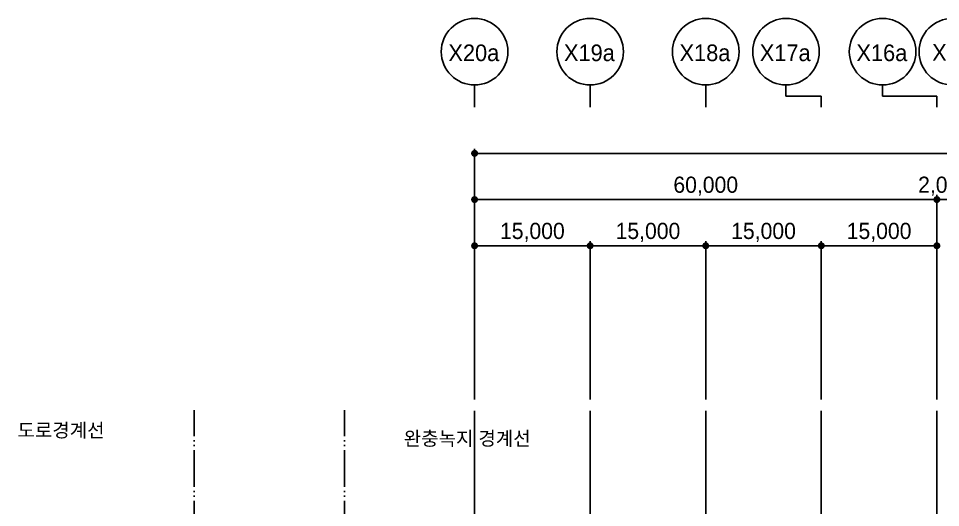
# Model space of a CAD drawing. Header units: millimetres. Extents: x 9068264 to 10076264, y 1307765 to 1705499.
# Drawn here: x 9646996 to 9766672, y 1419456 to 1482971 of the extents above; entities that cross this region are included whole.
import ezdxf
from ezdxf.enums import TextEntityAlignment as Align

# ---------------------------------------------------------------- set-up
doc = ezdxf.new("R2010")
doc.units = ezdxf.units.MM
doc.header["$LTSCALE"] = 1000
doc.linetypes.add('ACAD_ISO05W100', pattern=[33, 24, -3, 0, -3, 0, -3])
doc.linetypes.add('x-평면도$0$CEN', pattern=[6.2, 6, -0.1, 0, -0.1])
doc.layers.get('DEFPOINTS').update_dxf_attribs({"color": 151})
for name, color, linetype in [('3 dim0', 7, 'Continuous'), ('A-CON', 2, 'Continuous'), ('ELE7', 7, 'Continuous'), ('SYM-2', 7, 'Continuous'), ('TEX', 3, 'Continuous'), ('x-평면도$0$A-중심선', 10, 'x-평면도$0$CEN')]:
    doc.layers.add(name, color=color, linetype=linetype)
doc.styles.add('AUDIT_D_190715091641-0', font='')
doc.styles.add('돋움', font='')
doc.styles.get('AUDIT_D_190715091641-0').set_extended_font_data('Dotum')
doc.styles.get('돋움').set_extended_font_data('Dotum')
doc.dimstyles.new('scale600', dxfattribs={"dimscale": 600, "dimtxt": 2, "dimasz": 1, "dimexe": 1, "dimexo": 2.5, "dimgap": 0.8, "dimtad": 1, "dimdec": 0, "dimzin": 0, "dimdsep": 46, "dimlunit": 6, "dimtxsty": 'AUDIT_D_190715091641-0', "dimblk": 'DOT', "dimcen": 0, "dimdle": 1, "dimclrd": 256, "dimclre": 256, "dimclrt": 3, "dimadec": 0, "dimazin": 0, "dimtfac": 1, "dimtdec": 0, "dimtix": 1, "dimtmove": 2, "dimatfit": 3, "dimldrblk": 'DOT', "dimfxl": 0, "dimtolj": 1, "dimtzin": 0, "dimarcsym": 0})

# ---------------------------------------------------------------- blocks, each defined once
blk = doc.blocks.new('_Dot')
at = {"color": 0, "linetype": 'ByBlock', "lineweight": -2}
blk.add_line((-0.5, 0), (-1, 0), dxfattribs=at)
at = {"color": 0, "linetype": 'ByBlock', "const_width": 0.5}
blk.add_lwpolyline([(-0.25, 0, 1), (0.25, 0, 1)], format="xyb", close=True, dxfattribs=at)
blk = doc.blocks.new('*D29')
at = {"layer": '3 dim0', "lineweight": -2, "transparency": 16777216}
for p, q in [((9751196, 1433501), (9751196, 1454051)), ((9752096, 1453451), (9765296, 1453451)), ((9766196, 1433501), (9766196, 1454051))]:
    blk.add_line(p, q, dxfattribs=at)
at = {"layer": 'DEFPOINTS', "color": 0, "transparency": 16777216}
for p in [(9766196, 1453451), (9751196, 1432001), (9766196, 1432001)]:
    blk.add_point(p, dxfattribs=at)
at = {"layer": '3 dim0', "lineweight": -2, "transparency": 16777216, "xscale": 900, "yscale": 900, "zscale": 900, "rotation": 180}
blk.add_blockref('_Dot', (9751196, 1453451), dxfattribs=at)
at = {"layer": '3 dim0', "lineweight": -2, "transparency": 16777216, "xscale": 900, "yscale": 900, "zscale": 900}
blk.add_blockref('_Dot', (9766196, 1453451), dxfattribs=at)
at = {"layer": '3 dim0', "color": 3, "transparency": 16777216, "insert": (9758696, 1455184), "char_height": 2100, "attachment_point": 5, "style": 'AUDIT_D_190715091641-0'}
blk.add_mtext('\\A1;15,000', dxfattribs=at)
blk = doc.blocks.new('*D30')
at = {"layer": '3 dim0', "lineweight": -2, "transparency": 16777216}
for p, q in [((9706196, 1433501), (9706196, 1466051)), ((9922196, 1433501), (9922196, 1466051)), ((9707096, 1465451), (9921296, 1465451))]:
    blk.add_line(p, q, dxfattribs=at)
at = {"layer": 'DEFPOINTS', "color": 0, "transparency": 16777216}
for p in [(9922196, 1465451), (9706196, 1432001), (9922196, 1432001)]:
    blk.add_point(p, dxfattribs=at)
at = {"layer": '3 dim0', "lineweight": -2, "transparency": 16777216, "xscale": 900, "yscale": 900, "zscale": 900, "rotation": 180}
blk.add_blockref('_Dot', (9706196, 1465451), dxfattribs=at)
at = {"layer": '3 dim0', "lineweight": -2, "transparency": 16777216, "xscale": 900, "yscale": 900, "zscale": 900}
blk.add_blockref('_Dot', (9922196, 1465451), dxfattribs=at)
at = {"layer": '3 dim0', "color": 3, "transparency": 16777216, "insert": (9814196, 1467184), "char_height": 2100, "attachment_point": 5, "style": 'AUDIT_D_190715091641-0'}
blk.add_mtext('\\A1;216,000', dxfattribs=at)
blk = doc.blocks.new('*D31')
at = {"layer": '3 dim0', "lineweight": -2, "transparency": 16777216}
for p, q in [((9706196, 1433501), (9706196, 1460051)), ((9765296, 1459451), (9707096, 1459451)), ((9766196, 1433501), (9766196, 1460051))]:
    blk.add_line(p, q, dxfattribs=at)
at = {"layer": 'DEFPOINTS', "color": 0, "transparency": 16777216}
for p in [(9706196, 1459451), (9706196, 1432001), (9766196, 1432001)]:
    blk.add_point(p, dxfattribs=at)
at = {"layer": '3 dim0', "lineweight": -2, "transparency": 16777216, "xscale": 900, "yscale": 900, "zscale": 900, "rotation": 180}
blk.add_blockref('_Dot', (9706196, 1459451), dxfattribs=at)
at = {"layer": '3 dim0', "lineweight": -2, "transparency": 16777216, "xscale": 900, "yscale": 900, "zscale": 900}
blk.add_blockref('_Dot', (9766196, 1459451), dxfattribs=at)
at = {"layer": '3 dim0', "color": 3, "transparency": 16777216, "insert": (9736196, 1461184), "char_height": 2100, "attachment_point": 5, "style": 'AUDIT_D_190715091641-0'}
blk.add_mtext('\\A1;60,000', dxfattribs=at)
blk = doc.blocks.new('*D32')
at = {"layer": '3 dim0', "lineweight": -2, "transparency": 16777216}
for p, q in [((9721196, 1433501), (9721196, 1454051)), ((9722096, 1453451), (9735296, 1453451)), ((9736196, 1433501), (9736196, 1454051))]:
    blk.add_line(p, q, dxfattribs=at)
at = {"layer": 'DEFPOINTS', "color": 0, "transparency": 16777216}
for p in [(9736196, 1453451), (9721196, 1432001), (9736196, 1432001)]:
    blk.add_point(p, dxfattribs=at)
at = {"layer": '3 dim0', "lineweight": -2, "transparency": 16777216, "xscale": 900, "yscale": 900, "zscale": 900, "rotation": 180}
blk.add_blockref('_Dot', (9721196, 1453451), dxfattribs=at)
at = {"layer": '3 dim0', "lineweight": -2, "transparency": 16777216, "xscale": 900, "yscale": 900, "zscale": 900}
blk.add_blockref('_Dot', (9736196, 1453451), dxfattribs=at)
at = {"layer": '3 dim0', "color": 3, "transparency": 16777216, "insert": (9728696, 1455184), "char_height": 2100, "attachment_point": 5, "style": 'AUDIT_D_190715091641-0'}
blk.add_mtext('\\A1;15,000', dxfattribs=at)
blk = doc.blocks.new('*D33')
at = {"layer": '3 dim0', "lineweight": -2, "transparency": 16777216}
for p, q in [((9706196, 1433501), (9706196, 1454051)), ((9707096, 1453451), (9720296, 1453451)), ((9721196, 1433501), (9721196, 1454051))]:
    blk.add_line(p, q, dxfattribs=at)
at = {"layer": 'DEFPOINTS', "color": 0, "transparency": 16777216}
for p in [(9721196, 1453451), (9706196, 1432001), (9721196, 1432001)]:
    blk.add_point(p, dxfattribs=at)
at = {"layer": '3 dim0', "lineweight": -2, "transparency": 16777216, "xscale": 900, "yscale": 900, "zscale": 900, "rotation": 180}
blk.add_blockref('_Dot', (9706196, 1453451), dxfattribs=at)
at = {"layer": '3 dim0', "lineweight": -2, "transparency": 16777216, "xscale": 900, "yscale": 900, "zscale": 900}
blk.add_blockref('_Dot', (9721196, 1453451), dxfattribs=at)
at = {"layer": '3 dim0', "color": 3, "transparency": 16777216, "insert": (9713696, 1455184), "char_height": 2100, "attachment_point": 5, "style": 'AUDIT_D_190715091641-0'}
blk.add_mtext('\\A1;15,000', dxfattribs=at)
blk = doc.blocks.new('*D34')
at = {"layer": '3 dim0', "lineweight": -2, "transparency": 16777216}
for p, q in [((9736196, 1433501), (9736196, 1454051)), ((9737096, 1453451), (9750296, 1453451)), ((9751196, 1433501), (9751196, 1454051))]:
    blk.add_line(p, q, dxfattribs=at)
at = {"layer": 'DEFPOINTS', "color": 0, "transparency": 16777216}
for p in [(9751196, 1453451), (9736196, 1432001), (9751196, 1432001)]:
    blk.add_point(p, dxfattribs=at)
at = {"layer": '3 dim0', "lineweight": -2, "transparency": 16777216, "xscale": 900, "yscale": 900, "zscale": 900, "rotation": 180}
blk.add_blockref('_Dot', (9736196, 1453451), dxfattribs=at)
at = {"layer": '3 dim0', "lineweight": -2, "transparency": 16777216, "xscale": 900, "yscale": 900, "zscale": 900}
blk.add_blockref('_Dot', (9751196, 1453451), dxfattribs=at)
at = {"layer": '3 dim0', "color": 3, "transparency": 16777216, "insert": (9743696, 1455184), "char_height": 2100, "attachment_point": 5, "style": 'AUDIT_D_190715091641-0'}
blk.add_mtext('\\A1;15,000', dxfattribs=at)
blk = doc.blocks.new('*D35')
at = {"layer": '3 dim0', "lineweight": -2, "transparency": 16777216}
for p, q in [((9765296, 1459451), (9764396, 1459451)), ((9766196, 1433501), (9766196, 1460051)), ((9766196, 1459451), (9768196, 1459451)), ((9768196, 1433501), (9768196, 1460051)), ((9769096, 1459451), (9769996, 1459451))]:
    blk.add_line(p, q, dxfattribs=at)
at = {"layer": 'DEFPOINTS', "color": 0, "transparency": 16777216}
for p in [(9768196, 1459451), (9766196, 1432001), (9768196, 1432001)]:
    blk.add_point(p, dxfattribs=at)
at = {"layer": '3 dim0', "lineweight": -2, "transparency": 16777216, "xscale": 900, "yscale": 900, "zscale": 900}
blk.add_blockref('_Dot', (9766196, 1459451), dxfattribs=at)
at = {"layer": '3 dim0', "lineweight": -2, "transparency": 16777216, "xscale": 900, "yscale": 900, "zscale": 900, "rotation": 180}
blk.add_blockref('_Dot', (9768196, 1459451), dxfattribs=at)
at = {"layer": '3 dim0', "color": 3, "transparency": 16777216, "insert": (9767196, 1461184), "char_height": 2100, "attachment_point": 5, "style": 'AUDIT_D_190715091641-0'}
blk.add_mtext('\\A1;2,000', dxfattribs=at)

msp = doc.modelspace()

# ---------------------------------------------------------------- linework, layer by layer
at = {"layer": '3 dim0'}
for points in [[(9669792.9, 1429713.6, 0, 768, 0), (9667488.9, 1429713.6, 0, 0, 0), (9660496.8, 1429713.6, 0, 0, 0)], [(9689323.7, 1428641.1, 0, 768, 0), (9691627.7, 1428641.1, 0, 0, 0), (9695870.7, 1428641.1, 0, 0, 0)]]:
    msp.add_lwpolyline(points, format="xyseb", dxfattribs=at)
at = {"layer": 'A-CON', "linetype": 'ACAD_ISO05W100', "ltscale": 0.2}
for p, q in [((9669792.9, 1342928.1), (9669792.9, 1432112.9)), ((9689323.7, 1342928.1), (9689323.7, 1432112.9))]:
    msp.add_line(p, q, dxfattribs=at)
at = {"layer": 'ELE7'}
for p, q in [((9746608.1, 1472890.5), (9751195.6, 1472890.5)), ((9759151.9, 1472890.5), (9766195.6, 1472890.5))]:
    msp.add_line(p, q, dxfattribs=at)
at = {"layer": 'SYM-2'}
for p, q in [((9706195.6, 1474330.5), (9706195.6, 1471450.5)), ((9706195.6, 1474330.5), (9706195.6, 1471450.5)), ((9721195.6, 1474330.5), (9721195.6, 1471450.5)), ((9736195.6, 1474330.5), (9736195.6, 1471450.5)), ((9746608.1, 1474330.5), (9746608.1, 1472890.5)), ((9759151.9, 1474330.5), (9759151.9, 1472890.5)), ((9751195.6, 1472890.5), (9751195.6, 1471450.5)), ((9766195.6, 1472890.5), (9766195.6, 1471450.5))]:
    msp.add_line(p, q, dxfattribs=at)
for centre in [(9706195.6, 1478650.5), (9706195.6, 1478650.5), (9721195.6, 1478650.5), (9736195.6, 1478650.5), (9746608.1, 1478650.5), (9759151.9, 1478650.5), (9768195.6, 1478650.5)]:
    msp.add_circle(centre, 4320, dxfattribs=at)
at = {"layer": 'x-평면도$0$A-중심선', "ltscale": 5}
for p, q in [((9706195.6, 1432001.5), (9706195.6, 1349543.4)), ((9721195.6, 1432001.5), (9721195.6, 1349543.4)), ((9736195.6, 1432001.5), (9736195.6, 1349543.4)), ((9751195.6, 1432001.5), (9751195.6, 1349543.4)), ((9766195.6, 1432001.5), (9766195.6, 1349543.4))]:
    msp.add_line(p, q, dxfattribs=at)

# ---------------------------------------------------------------- texts
at = {"layer": 'SYM-2', "color": 3, "style": '돋움'}
for s, p in [('X20a', (9706096.1, 1478506.1)), ('X19a', (9721096.1, 1478506.1)), ('X18a', (9736096.1, 1478506.1)), ('X17a', (9746508.5, 1478506.1)), ('X16a', (9759052.3, 1478506.1)), ('X15', (9768096.1, 1478550))]:
    msp.add_text(s, height=2160, dxfattribs=at).set_placement(p, align=Align.MIDDLE_CENTER)
at = {"layer": 'TEX', "color": 3, "style": '돋움'}
for s, p in [('도로경계선', (9646872.9, 1429497.3)), ('완충녹지 경계선', (9697007.1, 1428424.7))]:
    msp.add_text(s, height=1800, dxfattribs=at).set_placement(p, align=Align.MIDDLE_LEFT)

# ---------------------------------------------------------------- dimensions: what is measured, and where the dimension line sits
at = {"layer": '3 dim0'}
for base, p1, p2, picture, middle in [((9922195.6, 1465450.5), (9706195.6, 1432001.5), (9922195.6, 1432001.5), '*D30', (9814195.6, 1467184.3)), ((9768195.6, 1459450.5), (9766195.6, 1432001.5), (9768195.6, 1432001.5), '*D35', (9767195.6, 1461184.3)), ((9721195.6, 1453450.5), (9706195.6, 1432001.5), (9721195.6, 1432001.5), '*D33', (9713695.6, 1455184.3)), ((9736195.6, 1453450.5), (9721195.6, 1432001.5), (9736195.6, 1432001.5), '*D32', (9728695.6, 1455184.3)), ((9751195.6, 1453450.5), (9736195.6, 1432001.5), (9751195.6, 1432001.5), '*D34', (9743695.6, 1455184.3)), ((9766195.6, 1453450.5), (9751195.6, 1432001.5), (9766195.6, 1432001.5), '*D29', (9758695.6, 1455184.3))]:
    dim = msp.add_linear_dim(base=base, p1=p1, p2=p2, dimstyle='scale600', override={"dimtxt": 3.5, "dimasz": 1.5}, dxfattribs=at)
    dim.commit()
    dim.dimension.update_dxf_attribs({"geometry": picture, "text_midpoint": middle})
dim = msp.add_linear_dim(base=(9706195.6, 1459450.5), p1=(9766195.6, 1432001.5), p2=(9706195.6, 1432001.5), angle=180, dimstyle='scale600', override={"dimtxt": 3.5, "dimasz": 1.5}, dxfattribs=at)
dim.commit()
dim.dimension.update_dxf_attribs({"geometry": '*D31', "text_midpoint": (9736195.6, 1461184.3)})

doc.saveas('drawing.dxf')
